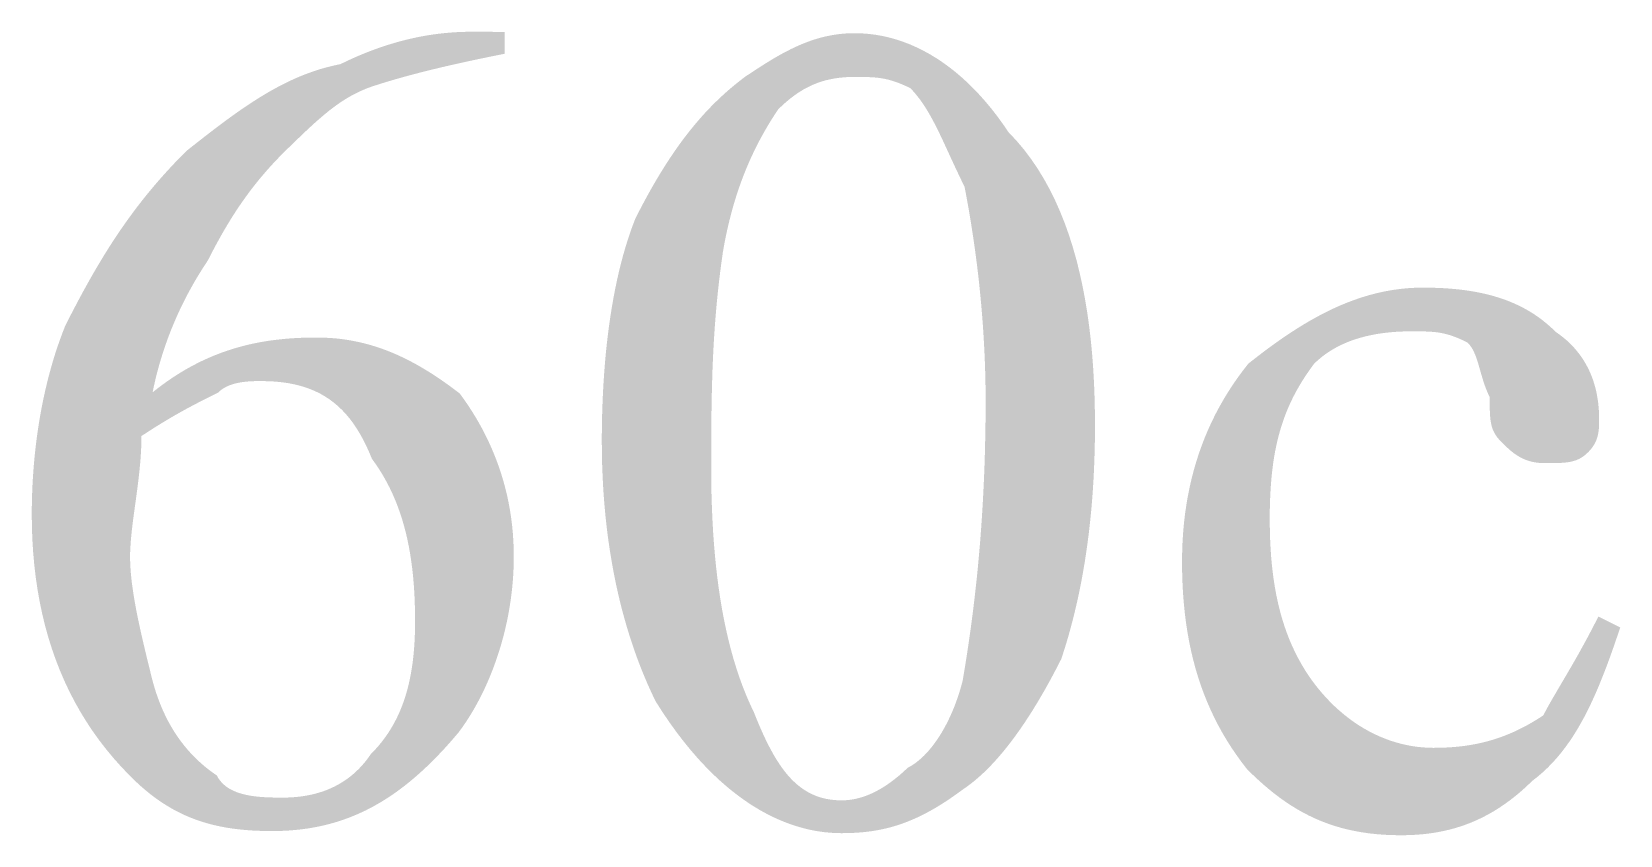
# Model space of a CAD drawing. Header units: millimetres. Extents: x -125 to 146, y -26 to 163.
# Drawn here: x -23.52 to -17.38, y -7.13 to -4.02 of the extents above; entities that cross this region are included whole.
import ezdxf

# ---------------------------------------------------------------- set-up
doc = ezdxf.new("R2010")
doc.units = ezdxf.units.MM
doc.header["$MEASUREMENT"] = 0
doc.layers.get('0').update_dxf_attribs({"color": 255, "linetype": 'CONTINUOUS'})

msp = doc.modelspace()

# ---------------------------------------------------------------- hatches: boundary and pattern name
at = {"true_color": 0x000007}
h = msp.add_hatch(color=7, dxfattribs=at)
h.paths.add_polyline_path([(-21.6919, -4.0184), (-21.6922, -4.1031), (-21.7184, -4.1083), (-21.7442, -4.1135), (-21.7696, -4.1187), (-21.7946, -4.1239), (-21.819, -4.1291), (-21.8431, -4.1343), (-21.8667, -4.1395), (-21.8899, -4.1447), (-21.9126, -4.1499), (-21.9349, -4.1551), (-21.9567, -4.1603), (-21.9782, -4.1655), (-21.9991, -4.1707), (-22.0196, -4.1759), (-22.0397, -4.1812), (-22.0594, -4.1864), (-22.0786, -4.1916), (-22.0973, -4.1968), (-22.1157, -4.202), (-22.1335, -4.2073), (-22.151, -4.2125), (-22.168, -4.2177), (-22.1845, -4.223), (-22.2006, -4.2282), (-22.2163, -4.2336), (-22.2316, -4.2395), (-22.2465, -4.2459), (-22.2611, -4.2527), (-22.2754, -4.2599), (-22.2895, -4.2676), (-22.3033, -4.2757), (-22.317, -4.2842), (-22.3305, -4.2932), (-22.3439, -4.3026), (-22.3573, -4.3125), (-22.3707, -4.3228), (-22.384, -4.3336), (-22.3974, -4.3448), (-22.4109, -4.3564), (-22.4246, -4.3685), (-22.4384, -4.381), (-22.4524, -4.394), (-22.4667, -4.4073), (-22.4812, -4.4212), (-22.496, -4.4355), (-22.5112, -4.4502), (-22.5268, -4.4653), (-22.5429, -4.4809), (-22.5586, -4.4967), (-22.5739, -4.5126), (-22.5888, -4.5285), (-22.6033, -4.5444), (-22.6174, -4.5604), (-22.6312, -4.5765), (-22.6447, -4.5927), (-22.6578, -4.6091), (-22.6707, -4.6256), (-22.6832, -4.6422), (-22.6956, -4.6591), (-22.7076, -4.6761), (-22.7195, -4.6934), (-22.7312, -4.7109), (-22.7427, -4.7287), (-22.754, -4.7467), (-22.7651, -4.765), (-22.7762, -4.7837), (-22.7871, -4.8027), (-22.798, -4.822), (-22.8087, -4.8417), (-22.8194, -4.8618), (-22.8301, -4.8823), (-22.8408, -4.9032), (-22.8514, -4.9192), (-22.862, -4.9357), (-22.8726, -4.9527), (-22.8832, -4.97), (-22.8936, -4.9879), (-22.904, -5.0062), (-22.9143, -5.0249), (-22.9244, -5.0441), (-22.9344, -5.0637), (-22.9442, -5.0838), (-22.9539, -5.1043), (-22.9633, -5.1253), (-22.9725, -5.1467), (-22.9815, -5.1686), (-22.9903, -5.191), (-22.9987, -5.2138), (-23.0069, -5.2371), (-23.0147, -5.2608), (-23.0223, -5.285), (-23.0295, -5.3097), (-23.0363, -5.3348), (-23.0427, -5.3604), (-23.0487, -5.3865), (-23.0543, -5.413), (-23.0278, -5.3923), (-23.0013, -5.3729), (-22.9747, -5.3547), (-22.9482, -5.3378), (-22.9217, -5.3221), (-22.8952, -5.3076), (-22.8686, -5.2941), (-22.8421, -5.2818), (-22.8155, -5.2705), (-22.789, -5.2602), (-22.7624, -5.2509), (-22.7359, -5.2426), (-22.7093, -5.2351), (-22.6827, -5.2284), (-22.6561, -5.2226), (-22.6295, -5.2176), (-22.6029, -5.2133), (-22.5762, -5.2098), (-22.5495, -5.2069), (-22.5229, -5.2046), (-22.4962, -5.2029), (-22.4694, -5.2018), (-22.4427, -5.2012), (-22.4159, -5.2011), (-22.3897, -5.2016), (-22.3638, -5.203), (-22.3384, -5.2052), (-22.3134, -5.2083), (-22.2888, -5.2122), (-22.2645, -5.2169), (-22.2405, -5.2223), (-22.2169, -5.2286), (-22.1935, -5.2355), (-22.1705, -5.2432), (-22.1476, -5.2516), (-22.1251, -5.2607), (-22.1027, -5.2704), (-22.0806, -5.2809), (-22.0586, -5.2919), (-22.0368, -5.3036), (-22.0152, -5.3159), (-21.9937, -5.3288), (-21.9723, -5.3422), (-21.951, -5.3562), (-21.9298, -5.3708), (-21.9086, -5.3858), (-21.8875, -5.4014), (-21.8664, -5.4174), (-21.8508, -5.4389), (-21.8357, -5.4607), (-21.821, -5.4831), (-21.8069, -5.5058), (-21.7933, -5.529), (-21.7802, -5.5527), (-21.7677, -5.5768), (-21.7557, -5.6013), (-21.7444, -5.6262), (-21.7336, -5.6516), (-21.7235, -5.6775), (-21.714, -5.7037), (-21.7051, -5.7304), (-21.697, -5.7576), (-21.6895, -5.7852), (-21.6828, -5.8132), (-21.6768, -5.8417), (-21.6716, -5.8706), (-21.6671, -5.8999), (-21.6635, -5.9297), (-21.6606, -5.9599), (-21.6586, -5.9906), (-21.6574, -6.0217), (-21.657, -6.0532), (-21.6576, -6.0849), (-21.659, -6.1166), (-21.6613, -6.1483), (-21.6644, -6.1798), (-21.6683, -6.2111), (-21.673, -6.2423), (-21.6784, -6.2733), (-21.6846, -6.304), (-21.6916, -6.3344), (-21.6992, -6.3644), (-21.7076, -6.3941), (-21.7166, -6.4234), (-21.7263, -6.4522), (-21.7367, -6.4806), (-21.7476, -6.5084), (-21.7592, -6.5357), (-21.7713, -6.5624), (-21.784, -6.5885), (-21.7973, -6.6139), (-21.8111, -6.6386), (-21.8254, -6.6626), (-21.8402, -6.6858), (-21.8555, -6.7082), (-21.8712, -6.7297), (-21.8978, -6.7607), (-21.9244, -6.7905), (-21.9511, -6.8189), (-21.9779, -6.846), (-22.0048, -6.8718), (-22.0319, -6.8962), (-22.0593, -6.9194), (-22.0869, -6.9413), (-22.1148, -6.9619), (-22.143, -6.9811), (-22.1717, -6.999), (-22.2007, -7.0156), (-22.2302, -7.0309), (-22.2601, -7.0448), (-22.2906, -7.0574), (-22.3217, -7.0687), (-22.3533, -7.0787), (-22.3856, -7.0873), (-22.4186, -7.0945), (-22.4523, -7.1005), (-22.4867, -7.105), (-22.522, -7.1083), (-22.558, -7.1102), (-22.5949, -7.1107), (-22.6212, -7.1104), (-22.647, -7.1096), (-22.6724, -7.1083), (-22.6974, -7.1064), (-22.7221, -7.1039), (-22.7464, -7.1009), (-22.7703, -7.0971), (-22.794, -7.0926), (-22.8174, -7.0874), (-22.8404, -7.0814), (-22.8633, -7.0746), (-22.8858, -7.067), (-22.9082, -7.0584), (-22.9303, -7.0489), (-22.9523, -7.0385), (-22.9741, -7.027), (-22.9957, -7.0145), (-23.0172, -7.0009), (-23.0386, -6.9862), (-23.0599, -6.9703), (-23.0811, -6.9532), (-23.1023, -6.9349), (-23.1234, -6.9153), (-23.1445, -6.8944), (-23.1754, -6.8621), (-23.2051, -6.8289), (-23.2334, -6.7948), (-23.2604, -6.7599), (-23.2861, -6.7241), (-23.3104, -6.6874), (-23.3334, -6.6498), (-23.3551, -6.6114), (-23.3755, -6.572), (-23.3945, -6.5318), (-23.4122, -6.4908), (-23.4286, -6.4488), (-23.4436, -6.406), (-23.4574, -6.3623), (-23.4698, -6.3177), (-23.4808, -6.2722), (-23.4906, -6.2259), (-23.499, -6.1787), (-23.5061, -6.1306), (-23.5119, -6.0816), (-23.5163, -6.0318), (-23.5195, -5.981), (-23.5213, -5.9294), (-23.5217, -5.877), (-23.5214, -5.8452), (-23.5206, -5.8134), (-23.5194, -5.7817), (-23.5177, -5.75), (-23.5156, -5.7183), (-23.5131, -5.6867), (-23.5101, -5.6553), (-23.5067, -5.6239), (-23.5028, -5.5927), (-23.4985, -5.5616), (-23.4938, -5.5307), (-23.4886, -5.5001), (-23.483, -5.4696), (-23.4769, -5.4394), (-23.4704, -5.4094), (-23.4634, -5.3798), (-23.4561, -5.3504), (-23.4482, -5.3214), (-23.44, -5.2927), (-23.4313, -5.2643), (-23.4221, -5.2364), (-23.4125, -5.2089), (-23.4025, -5.1818), (-23.3921, -5.1551), (-23.3761, -5.1237), (-23.36, -5.0926), (-23.3439, -5.062), (-23.3277, -5.0317), (-23.3113, -5.0018), (-23.2948, -4.9723), (-23.278, -4.9431), (-23.261, -4.9142), (-23.2437, -4.8856), (-23.2261, -4.8572), (-23.2081, -4.8292), (-23.1897, -4.8013), (-23.1708, -4.7737), (-23.1515, -4.7463), (-23.1316, -4.7191), (-23.1113, -4.6921), (-23.0903, -4.6652), (-23.0687, -4.6384), (-23.0464, -4.6117), (-23.0234, -4.5852), (-22.9997, -4.5587), (-22.9753, -4.5323), (-22.95, -4.5059), (-22.9239, -4.4795), (-22.8976, -4.4587), (-22.8716, -4.4383), (-22.8461, -4.4184), (-22.8209, -4.399), (-22.7959, -4.3801), (-22.7713, -4.3617), (-22.7468, -4.3439), (-22.7225, -4.3266), (-22.6984, -4.3099), (-22.6743, -4.2939), (-22.6504, -4.2785), (-22.6264, -4.2637), (-22.6025, -4.2495), (-22.5784, -4.2361), (-22.5544, -4.2233), (-22.5301, -4.2113), (-22.5057, -4.2), (-22.4812, -4.1895), (-22.4563, -4.1797), (-22.4312, -4.1707), (-22.4058, -4.1625), (-22.3801, -4.1552), (-22.3539, -4.1487), (-22.3273, -4.1431), (-22.3061, -4.1328), (-22.2849, -4.1229), (-22.2637, -4.1135), (-22.2425, -4.1046), (-22.2213, -4.096), (-22.2001, -4.088), (-22.1789, -4.0803), (-22.1577, -4.0731), (-22.1365, -4.0664), (-22.1153, -4.0601), (-22.0942, -4.0542), (-22.073, -4.0487), (-22.0518, -4.0438), (-22.0306, -4.0392), (-22.0094, -4.0351), (-21.9882, -4.0314), (-21.9671, -4.0282), (-21.9459, -4.0254), (-21.9247, -4.0231), (-21.9035, -4.0212), (-21.8824, -4.0197), (-21.8612, -4.0187), (-21.84, -4.0181), (-21.8189, -4.0179)])
h.paths.add_polyline_path([(-23.0973, -5.5822), (-23.0976, -5.6034), (-23.0983, -5.6245), (-23.0993, -5.6456), (-23.1007, -5.6667), (-23.1024, -5.6876), (-23.1044, -5.7085), (-23.1065, -5.7293), (-23.1089, -5.7499), (-23.1114, -5.7704), (-23.114, -5.7907), (-23.1167, -5.8109), (-23.1194, -5.8308), (-23.1221, -5.8505), (-23.1248, -5.87), (-23.1274, -5.8893), (-23.1299, -5.9082), (-23.1322, -5.9269), (-23.1344, -5.9452), (-23.1363, -5.9632), (-23.138, -5.9809), (-23.1393, -5.9982), (-23.1404, -6.0151), (-23.1411, -6.0316), (-23.1413, -6.0477), (-23.1412, -6.0638), (-23.1406, -6.0803), (-23.1396, -6.0972), (-23.1383, -6.1145), (-23.1365, -6.1322), (-23.1345, -6.1503), (-23.132, -6.1686), (-23.1293, -6.1873), (-23.1263, -6.2063), (-23.123, -6.2255), (-23.1195, -6.245), (-23.1157, -6.2648), (-23.1117, -6.2847), (-23.1075, -6.3049), (-23.1031, -6.3252), (-23.0986, -6.3458), (-23.0939, -6.3664), (-23.089, -6.3872), (-23.0841, -6.4081), (-23.0791, -6.4291), (-23.074, -6.4502), (-23.0688, -6.4713), (-23.0636, -6.4925), (-23.0584, -6.5137), (-23.053, -6.5346), (-23.0471, -6.5552), (-23.0408, -6.5753), (-23.034, -6.5949), (-23.0268, -6.6141), (-23.0192, -6.6329), (-23.0111, -6.6512), (-23.0025, -6.6691), (-22.9936, -6.6866), (-22.9841, -6.7036), (-22.9743, -6.7201), (-22.964, -6.7363), (-22.9532, -6.752), (-22.942, -6.7672), (-22.9304, -6.782), (-22.9183, -6.7964), (-22.9058, -6.8104), (-22.8929, -6.8239), (-22.8795, -6.8369), (-22.8656, -6.8495), (-22.8513, -6.8617), (-22.8366, -6.8735), (-22.8214, -6.8848), (-22.8058, -6.8956), (-22.8001, -6.9058), (-22.7936, -6.9151), (-22.7863, -6.9236), (-22.7783, -6.9314), (-22.7696, -6.9384), (-22.7604, -6.9447), (-22.7505, -6.9504), (-22.7402, -6.9554), (-22.7294, -6.9599), (-22.7182, -6.9638), (-22.7067, -6.9672), (-22.695, -6.9701), (-22.683, -6.9726), (-22.6708, -6.9747), (-22.6585, -6.9764), (-22.6462, -6.9777), (-22.6339, -6.9788), (-22.6216, -6.9796), (-22.6094, -6.9802), (-22.5974, -6.9807), (-22.5856, -6.9809), (-22.5741, -6.9811), (-22.5629, -6.9812), (-22.5521, -6.9812), (-22.5359, -6.9811), (-22.5198, -6.9804), (-22.5037, -6.9793), (-22.4877, -6.9777), (-22.4718, -6.9756), (-22.456, -6.973), (-22.4403, -6.9698), (-22.4248, -6.966), (-22.4094, -6.9617), (-22.3942, -6.9567), (-22.3792, -6.9511), (-22.3645, -6.9449), (-22.3499, -6.938), (-22.3356, -6.9304), (-22.3216, -6.9221), (-22.3079, -6.9131), (-22.2944, -6.9034), (-22.2813, -6.8929), (-22.2685, -6.8817), (-22.2561, -6.8696), (-22.244, -6.8568), (-22.2323, -6.8431), (-22.2211, -6.8286), (-22.2102, -6.8132), (-22.1947, -6.7971), (-22.1801, -6.7806), (-22.1663, -6.7637), (-22.1533, -6.7463), (-22.1411, -6.7285), (-22.1298, -6.7103), (-22.1192, -6.6916), (-22.1093, -6.6724), (-22.1002, -6.6528), (-22.0918, -6.6328), (-22.0841, -6.6123), (-22.0771, -6.5914), (-22.0707, -6.57), (-22.065, -6.5482), (-22.0599, -6.526), (-22.0554, -6.5033), (-22.0515, -6.4801), (-22.0481, -6.4566), (-22.0453, -6.4325), (-22.0431, -6.4081), (-22.0413, -6.3832), (-22.0401, -6.3578), (-22.0393, -6.332), (-22.039, -6.3058), (-22.0391, -6.2743), (-22.0397, -6.2432), (-22.0407, -6.2125), (-22.0423, -6.1823), (-22.0443, -6.1525), (-22.0469, -6.1232), (-22.0501, -6.0943), (-22.0538, -6.0658), (-22.0581, -6.0378), (-22.063, -6.0102), (-22.0685, -5.9831), (-22.0747, -5.9564), (-22.0816, -5.9301), (-22.0891, -5.9043), (-22.0974, -5.8789), (-22.1063, -5.854), (-22.116, -5.8295), (-22.1264, -5.8054), (-22.1376, -5.7818), (-22.1497, -5.7586), (-22.1625, -5.7358), (-22.1761, -5.7135), (-22.1906, -5.6916), (-22.206, -5.6702), (-22.2167, -5.6443), (-22.2279, -5.6197), (-22.2395, -5.5964), (-22.2517, -5.5744), (-22.2644, -5.5535), (-22.2776, -5.5339), (-22.2914, -5.5155), (-22.3058, -5.4982), (-22.3208, -5.4821), (-22.3364, -5.4672), (-22.3526, -5.4534), (-22.3695, -5.4407), (-22.3871, -5.4291), (-22.4053, -5.4186), (-22.4243, -5.4092), (-22.4441, -5.4008), (-22.4646, -5.3934), (-22.4858, -5.3871), (-22.5079, -5.3818), (-22.5308, -5.3774), (-22.5545, -5.3741), (-22.5791, -5.3716), (-22.6045, -5.3702), (-22.6308, -5.3696), (-22.6363, -5.3696), (-22.6423, -5.3696), (-22.6485, -5.3696), (-22.6551, -5.3697), (-22.662, -5.3699), (-22.6692, -5.3702), (-22.6766, -5.3706), (-22.6842, -5.3711), (-22.6919, -5.3718), (-22.6997, -5.3726), (-22.7076, -5.3737), (-22.7155, -5.3749), (-22.7235, -5.3764), (-22.7314, -5.3782), (-22.7392, -5.3802), (-22.7469, -5.3825), (-22.7545, -5.3851), (-22.7619, -5.3881), (-22.769, -5.3914), (-22.776, -5.3951), (-22.7826, -5.3992), (-22.7889, -5.4037), (-22.7948, -5.4086), (-22.8003, -5.414), (-22.8109, -5.4192), (-22.8216, -5.4245), (-22.8322, -5.4298), (-22.8429, -5.4352), (-22.8537, -5.4406), (-22.8646, -5.4461), (-22.8756, -5.4518), (-22.8867, -5.4575), (-22.898, -5.4635), (-22.9094, -5.4695), (-22.9211, -5.4758), (-22.9329, -5.4823), (-22.9449, -5.4889), (-22.9572, -5.4959), (-22.9698, -5.503), (-22.9826, -5.5105), (-22.9957, -5.5182), (-23.0091, -5.5263), (-23.0229, -5.5347), (-23.037, -5.5434), (-23.0515, -5.5525), (-23.0663, -5.562), (-23.0816, -5.5719)])
h = msp.add_hatch(color=7, dxfattribs=at)
h.paths.add_polyline_path([(-21.3167, -5.5888), (-21.3163, -5.5467), (-21.3155, -5.505), (-21.3142, -5.4639), (-21.3125, -5.4232), (-21.3104, -5.383), (-21.3078, -5.3434), (-21.3048, -5.3043), (-21.3014, -5.2658), (-21.2975, -5.2278), (-21.2931, -5.1905), (-21.2884, -5.1537), (-21.2832, -5.1176), (-21.2775, -5.0822), (-21.2714, -5.0474), (-21.2649, -5.0133), (-21.258, -4.9799), (-21.2506, -4.9472), (-21.2427, -4.9152), (-21.2345, -4.884), (-21.2257, -4.8536), (-21.2166, -4.824), (-21.207, -4.7951), (-21.197, -4.7671), (-21.1865, -4.7399), (-21.1705, -4.7087), (-21.1545, -4.6783), (-21.1385, -4.6488), (-21.1224, -4.62), (-21.1062, -4.5921), (-21.09, -4.565), (-21.0736, -4.5387), (-21.0571, -4.5131), (-21.0405, -4.4882), (-21.0237, -4.4641), (-21.0067, -4.4406), (-20.9895, -4.4179), (-20.9721, -4.3958), (-20.9545, -4.3743), (-20.9366, -4.3535), (-20.9185, -4.3333), (-20.9, -4.3136), (-20.8813, -4.2946), (-20.8622, -4.2761), (-20.8427, -4.2581), (-20.8229, -4.2406), (-20.8028, -4.2237), (-20.7822, -4.2072), (-20.7612, -4.1912), (-20.7452, -4.1807), (-20.7293, -4.1702), (-20.7133, -4.1598), (-20.6973, -4.1495), (-20.6812, -4.1393), (-20.665, -4.1294), (-20.6487, -4.1196), (-20.6323, -4.1101), (-20.6157, -4.1009), (-20.599, -4.0921), (-20.5821, -4.0836), (-20.5649, -4.0755), (-20.5476, -4.0678), (-20.53, -4.0607), (-20.5122, -4.054), (-20.4941, -4.0479), (-20.4757, -4.0424), (-20.457, -4.0375), (-20.4379, -4.0333), (-20.4186, -4.0298), (-20.3988, -4.027), (-20.3787, -4.025), (-20.3581, -4.0238), (-20.3372, -4.0234), (-20.3104, -4.0242), (-20.2837, -4.0263), (-20.2571, -4.0297), (-20.2305, -4.0344), (-20.204, -4.0404), (-20.1777, -4.0478), (-20.1515, -4.0565), (-20.1254, -4.0665), (-20.0995, -4.0779), (-20.0738, -4.0905), (-20.0483, -4.1045), (-20.023, -4.1198), (-19.998, -4.1365), (-19.9732, -4.1544), (-19.9487, -4.1737), (-19.9245, -4.1943), (-19.9006, -4.2162), (-19.877, -4.2394), (-19.8538, -4.264), (-19.8309, -4.2899), (-19.8084, -4.3171), (-19.7863, -4.3456), (-19.7646, -4.3754), (-19.7433, -4.4066), (-19.7125, -4.4394), (-19.6835, -4.4738), (-19.6562, -4.51), (-19.6305, -4.5478), (-19.6065, -4.5871), (-19.584, -4.6279), (-19.5631, -4.6701), (-19.5437, -4.7138), (-19.5258, -4.7587), (-19.5093, -4.805), (-19.4943, -4.8524), (-19.4805, -4.901), (-19.4682, -4.9507), (-19.4571, -5.0015), (-19.4472, -5.0532), (-19.4386, -5.1059), (-19.4311, -5.1594), (-19.4248, -5.2137), (-19.4196, -5.2688), (-19.4155, -5.3246), (-19.4124, -5.381), (-19.4103, -5.438), (-19.4091, -5.4955), (-19.4089, -5.5535), (-19.4092, -5.5956), (-19.4101, -5.6373), (-19.4113, -5.6785), (-19.413, -5.7193), (-19.4151, -5.7597), (-19.4177, -5.7996), (-19.4207, -5.8391), (-19.4242, -5.8781), (-19.4281, -5.9167), (-19.4324, -5.9549), (-19.4372, -5.9926), (-19.4424, -6.03), (-19.448, -6.0669), (-19.4541, -6.1033), (-19.4606, -6.1394), (-19.4676, -6.175), (-19.475, -6.2102), (-19.4829, -6.2449), (-19.4912, -6.2793), (-19.4999, -6.3132), (-19.509, -6.3467), (-19.5186, -6.3798), (-19.5287, -6.4124), (-19.5392, -6.4447), (-19.5552, -6.4759), (-19.5711, -6.5063), (-19.5871, -6.5358), (-19.6031, -6.5644), (-19.6191, -6.5921), (-19.6351, -6.6189), (-19.651, -6.6449), (-19.667, -6.67), (-19.683, -6.6942), (-19.6989, -6.7175), (-19.7149, -6.7399), (-19.7308, -6.7615), (-19.7468, -6.7821), (-19.7627, -6.8019), (-19.7787, -6.8208), (-19.7946, -6.8388), (-19.8106, -6.856), (-19.8265, -6.8722), (-19.8424, -6.8876), (-19.8584, -6.9021), (-19.8743, -6.9157), (-19.8902, -6.9284), (-19.9061, -6.9403), (-19.922, -6.9513), (-19.9431, -6.9666), (-19.9637, -6.9811), (-19.984, -6.9948), (-20.004, -7.0076), (-20.0237, -7.0196), (-20.0431, -7.0309), (-20.0624, -7.0413), (-20.0815, -7.051), (-20.1004, -7.06), (-20.1192, -7.0682), (-20.138, -7.0758), (-20.1567, -7.0827), (-20.1754, -7.0889), (-20.1941, -7.0945), (-20.213, -7.0994), (-20.2319, -7.1038), (-20.2509, -7.1075), (-20.2701, -7.1107), (-20.2896, -7.1133), (-20.3092, -7.1154), (-20.3292, -7.117), (-20.3494, -7.1181), (-20.37, -7.1187), (-20.391, -7.1189), (-20.4227, -7.1179), (-20.4544, -7.1151), (-20.4861, -7.1106), (-20.5177, -7.1043), (-20.5493, -7.0962), (-20.5807, -7.0864), (-20.612, -7.0748), (-20.6432, -7.0615), (-20.6742, -7.0464), (-20.7051, -7.0295), (-20.7358, -7.0109), (-20.7662, -6.9905), (-20.7964, -6.9683), (-20.8264, -6.9444), (-20.8562, -6.9187), (-20.8856, -6.8913), (-20.9147, -6.862), (-20.9436, -6.8311), (-20.972, -6.7983), (-21.0002, -6.7638), (-21.0279, -6.7276), (-21.0553, -6.6895), (-21.0822, -6.6498), (-21.1088, -6.6082), (-21.1243, -6.5756), (-21.1394, -6.5422), (-21.1539, -6.5079), (-21.168, -6.4728), (-21.1816, -6.4368), (-21.1946, -6.4), (-21.2071, -6.3623), (-21.219, -6.3237), (-21.2303, -6.2843), (-21.2411, -6.244), (-21.2511, -6.2028), (-21.2606, -6.1608), (-21.2693, -6.1179), (-21.2774, -6.0742), (-21.2848, -6.0296), (-21.2915, -5.9841), (-21.2974, -5.9377), (-21.3026, -5.8905), (-21.307, -5.8424), (-21.3106, -5.7934), (-21.3133, -5.7436), (-21.3153, -5.6929), (-21.3164, -5.6413)])
h.paths.add_polyline_path([(-20.8936, -5.675), (-20.8936, -5.7224), (-20.8931, -5.7694), (-20.8921, -5.8158), (-20.8906, -5.8618), (-20.8886, -5.9073), (-20.8861, -5.9522), (-20.883, -5.9966), (-20.8793, -6.0405), (-20.8751, -6.0838), (-20.8702, -6.1264), (-20.8647, -6.1685), (-20.8586, -6.2099), (-20.8518, -6.2507), (-20.8443, -6.2909), (-20.8361, -6.3303), (-20.8272, -6.3691), (-20.8176, -6.4071), (-20.8072, -6.4444), (-20.796, -6.481), (-20.7841, -6.5168), (-20.7713, -6.5518), (-20.7577, -6.586), (-20.7432, -6.6194), (-20.7279, -6.6519), (-20.7174, -6.678), (-20.7069, -6.7032), (-20.6963, -6.7274), (-20.6856, -6.7507), (-20.6747, -6.773), (-20.6636, -6.7944), (-20.6523, -6.8148), (-20.6408, -6.8341), (-20.6289, -6.8525), (-20.6168, -6.8698), (-20.6042, -6.886), (-20.5913, -6.9012), (-20.5779, -6.9152), (-20.564, -6.9281), (-20.5496, -6.9399), (-20.5346, -6.9506), (-20.5191, -6.96), (-20.5029, -6.9683), (-20.486, -6.9754), (-20.4685, -6.9812), (-20.4502, -6.9858), (-20.4311, -6.9891), (-20.4112, -6.9911), (-20.3905, -6.9919), (-20.3799, -6.9917), (-20.3693, -6.9911), (-20.3587, -6.99), (-20.3482, -6.9885), (-20.3375, -6.9865), (-20.3269, -6.9842), (-20.3163, -6.9813), (-20.3057, -6.9781), (-20.2951, -6.9744), (-20.2844, -6.9702), (-20.2737, -6.9656), (-20.2631, -6.9606), (-20.2524, -6.9551), (-20.2417, -6.9492), (-20.2309, -6.9428), (-20.2202, -6.936), (-20.2094, -6.9288), (-20.1986, -6.9211), (-20.1878, -6.913), (-20.177, -6.9045), (-20.1661, -6.8955), (-20.1552, -6.886), (-20.1443, -6.8761), (-20.1334, -6.8658), (-20.1228, -6.8601), (-20.1122, -6.8536), (-20.1017, -6.8462), (-20.0912, -6.8379), (-20.0807, -6.8289), (-20.0704, -6.8191), (-20.0602, -6.8085), (-20.05, -6.7971), (-20.0401, -6.785), (-20.0303, -6.7722), (-20.0207, -6.7587), (-20.0112, -6.7446), (-20.002, -6.7297), (-19.9931, -6.7142), (-19.9844, -6.6981), (-19.9759, -6.6814), (-19.9678, -6.6641), (-19.9599, -6.6462), (-19.9524, -6.6278), (-19.9453, -6.6088), (-19.9385, -6.5893), (-19.9321, -6.5693), (-19.9261, -6.5489), (-19.9205, -6.5279), (-19.9151, -6.4954), (-19.9097, -6.4621), (-19.9043, -6.4278), (-19.899, -6.3926), (-19.8938, -6.3565), (-19.8886, -6.3195), (-19.8836, -6.2815), (-19.8787, -6.2424), (-19.8739, -6.2024), (-19.8693, -6.1613), (-19.8648, -6.1192), (-19.8606, -6.076), (-19.8566, -6.0318), (-19.8528, -5.9864), (-19.8493, -5.9399), (-19.846, -5.8922), (-19.843, -5.8434), (-19.8404, -5.7934), (-19.838, -5.7422), (-19.836, -5.6897), (-19.8344, -5.636), (-19.8332, -5.5811), (-19.8323, -5.5248), (-19.8319, -5.4673), (-19.832, -5.4252), (-19.8324, -5.3835), (-19.8333, -5.3423), (-19.8346, -5.3016), (-19.8363, -5.2615), (-19.8383, -5.2218), (-19.8406, -5.1827), (-19.8432, -5.1441), (-19.8462, -5.1062), (-19.8494, -5.0688), (-19.8529, -5.032), (-19.8566, -4.9959), (-19.8605, -4.9604), (-19.8647, -4.9256), (-19.869, -4.8914), (-19.8735, -4.858), (-19.8782, -4.8253), (-19.883, -4.7933), (-19.8879, -4.762), (-19.8929, -4.7315), (-19.8979, -4.7018), (-19.9031, -4.673), (-19.9082, -4.6449), (-19.9134, -4.6177), (-19.9237, -4.5967), (-19.9336, -4.5761), (-19.9431, -4.556), (-19.9523, -4.5364), (-19.9612, -4.5172), (-19.9699, -4.4984), (-19.9783, -4.4801), (-19.9865, -4.4622), (-19.9946, -4.4447), (-20.0026, -4.4277), (-20.0105, -4.4111), (-20.0184, -4.395), (-20.0263, -4.3793), (-20.0342, -4.3641), (-20.0422, -4.3493), (-20.0503, -4.3349), (-20.0586, -4.321), (-20.067, -4.3075), (-20.0757, -4.2945), (-20.0846, -4.2819), (-20.0939, -4.2697), (-20.1034, -4.258), (-20.1133, -4.2467), (-20.1237, -4.2359), (-20.1343, -4.2308), (-20.1446, -4.2261), (-20.1544, -4.2218), (-20.1639, -4.2179), (-20.1731, -4.2144), (-20.182, -4.2112), (-20.1907, -4.2083), (-20.1991, -4.2058), (-20.2074, -4.2036), (-20.2156, -4.2016), (-20.2237, -4.1999), (-20.2317, -4.1984), (-20.2397, -4.1972), (-20.2477, -4.1961), (-20.2558, -4.1953), (-20.264, -4.1946), (-20.2724, -4.194), (-20.2809, -4.1936), (-20.2896, -4.1933), (-20.2986, -4.1931), (-20.3079, -4.1929), (-20.3175, -4.1928), (-20.3275, -4.1928), (-20.3378, -4.1927), (-20.3535, -4.1929), (-20.3687, -4.1935), (-20.3836, -4.1946), (-20.398, -4.1961), (-20.4121, -4.198), (-20.4258, -4.2004), (-20.4392, -4.2032), (-20.4523, -4.2064), (-20.4651, -4.2101), (-20.4777, -4.2143), (-20.4899, -4.2189), (-20.502, -4.2239), (-20.5138, -4.2294), (-20.5254, -4.2353), (-20.5369, -4.2416), (-20.5481, -4.2484), (-20.5593, -4.2557), (-20.5703, -4.2633), (-20.5812, -4.2714), (-20.592, -4.28), (-20.6027, -4.289), (-20.6134, -4.2984), (-20.624, -4.3083), (-20.6346, -4.3187), (-20.6453, -4.3347), (-20.6559, -4.3512), (-20.6665, -4.3682), (-20.677, -4.3857), (-20.6875, -4.4038), (-20.6978, -4.4223), (-20.7081, -4.4414), (-20.7183, -4.4611), (-20.7282, -4.4814), (-20.7381, -4.5023), (-20.7477, -4.5239), (-20.7572, -4.5461), (-20.7664, -4.569), (-20.7754, -4.5925), (-20.7841, -4.6168), (-20.7926, -4.6418), (-20.8008, -4.6676), (-20.8087, -4.6942), (-20.8162, -4.7215), (-20.8234, -4.7497), (-20.8302, -4.7787), (-20.8367, -4.8085), (-20.8427, -4.8392), (-20.8483, -4.8708), (-20.8535, -4.9076), (-20.8583, -4.944), (-20.8627, -4.98), (-20.8667, -5.0156), (-20.8703, -5.0508), (-20.8736, -5.0857), (-20.8765, -5.1203), (-20.8792, -5.1545), (-20.8815, -5.1885), (-20.8836, -5.2221), (-20.8854, -5.2556), (-20.8869, -5.2887), (-20.8883, -5.3217), (-20.8894, -5.3545), (-20.8903, -5.387), (-20.8911, -5.4195), (-20.8918, -5.4517), (-20.8923, -5.4839), (-20.8927, -5.5159), (-20.893, -5.5478), (-20.8932, -5.5797), (-20.8934, -5.6115), (-20.8935, -5.6433)])
msp.add_hatch(color=7, dxfattribs=at).paths.add_polyline_path([(-17.3771, -6.323), (-17.3878, -6.3548), (-17.3985, -6.3861), (-17.4093, -6.417), (-17.4202, -6.4473), (-17.4313, -6.477), (-17.4426, -6.5062), (-17.454, -6.5348), (-17.4657, -6.5629), (-17.4778, -6.5903), (-17.4901, -6.6171), (-17.5028, -6.6433), (-17.5159, -6.6688), (-17.5295, -6.6936), (-17.5435, -6.7177), (-17.558, -6.7412), (-17.5731, -6.7639), (-17.5888, -6.7858), (-17.6051, -6.807), (-17.622, -6.8274), (-17.6397, -6.847), (-17.658, -6.8658), (-17.6772, -6.8837), (-17.6971, -6.9008), (-17.7179, -6.9171), (-17.7392, -6.9375), (-17.7605, -6.9567), (-17.7818, -6.9746), (-17.8031, -6.9912), (-17.8244, -7.0067), (-17.8457, -7.0211), (-17.8671, -7.0344), (-17.8884, -7.0466), (-17.9098, -7.0578), (-17.9311, -7.0679), (-17.9525, -7.0772), (-17.9739, -7.0855), (-17.9952, -7.0929), (-18.0166, -7.0995), (-18.0379, -7.1052), (-18.0593, -7.1102), (-18.0806, -7.1145), (-18.1019, -7.1181), (-18.1232, -7.121), (-18.1445, -7.1233), (-18.1657, -7.1249), (-18.187, -7.1261), (-18.2082, -7.1267), (-18.2293, -7.1269), (-18.2607, -7.1263), (-18.2911, -7.1249), (-18.3208, -7.1226), (-18.3497, -7.1194), (-18.3778, -7.1153), (-18.4052, -7.1103), (-18.432, -7.1045), (-18.4582, -7.0978), (-18.4837, -7.0902), (-18.5087, -7.0817), (-18.5332, -7.0724), (-18.5572, -7.0621), (-18.5808, -7.051), (-18.6039, -7.039), (-18.6267, -7.0262), (-18.6491, -7.0124), (-18.6713, -6.9978), (-18.6932, -6.9823), (-18.7148, -6.9659), (-18.7363, -6.9486), (-18.7576, -6.9304), (-18.7788, -6.9114), (-18.8, -6.8915), (-18.8211, -6.8707), (-18.8417, -6.8439), (-18.8614, -6.8166), (-18.8803, -6.7889), (-18.8983, -6.7606), (-18.9154, -6.7318), (-18.9316, -6.7025), (-18.9469, -6.6726), (-18.9613, -6.6421), (-18.9749, -6.611), (-18.9876, -6.5794), (-18.9994, -6.5471), (-19.0103, -6.5141), (-19.0203, -6.4805), (-19.0294, -6.4462), (-19.0377, -6.4112), (-19.045, -6.3756), (-19.0515, -6.3392), (-19.0571, -6.302), (-19.0618, -6.2641), (-19.0656, -6.2254), (-19.0686, -6.186), (-19.0706, -6.1457), (-19.0718, -6.1047), (-19.0721, -6.0628), (-19.0715, -6.0259), (-19.0701, -5.9896), (-19.0677, -5.9536), (-19.0645, -5.9181), (-19.0604, -5.8831), (-19.0554, -5.8485), (-19.0496, -5.8143), (-19.0428, -5.7806), (-19.0352, -5.7474), (-19.0267, -5.7146), (-19.0173, -5.6822), (-19.0071, -5.6502), (-18.9959, -5.6188), (-18.9839, -5.5877), (-18.971, -5.5571), (-18.9572, -5.527), (-18.9426, -5.4972), (-18.927, -5.468), (-18.9106, -5.4392), (-18.8933, -5.4108), (-18.8751, -5.3828), (-18.856, -5.3553), (-18.8361, -5.3283), (-18.8153, -5.3017), (-18.7887, -5.2809), (-18.7622, -5.2605), (-18.7356, -5.2406), (-18.7089, -5.2213), (-18.6822, -5.2026), (-18.6554, -5.1845), (-18.6285, -5.1671), (-18.6015, -5.1504), (-18.5743, -5.1344), (-18.5469, -5.1192), (-18.5194, -5.1048), (-18.4917, -5.0912), (-18.4638, -5.0785), (-18.4356, -5.0668), (-18.4071, -5.056), (-18.3784, -5.0462), (-18.3495, -5.0374), (-18.3202, -5.0297), (-18.2905, -5.0231), (-18.2606, -5.0176), (-18.2302, -5.0133), (-18.1995, -5.0102), (-18.1684, -5.0084), (-18.1368, -5.0079), (-18.1103, -5.0082), (-18.0842, -5.009), (-18.0586, -5.0102), (-18.0334, -5.012), (-18.0088, -5.0142), (-17.9845, -5.017), (-17.9608, -5.0204), (-17.9375, -5.0243), (-17.9147, -5.0288), (-17.8923, -5.0339), (-17.8704, -5.0396), (-17.8489, -5.046), (-17.8279, -5.053), (-17.8074, -5.0607), (-17.7873, -5.0691), (-17.7677, -5.0782), (-17.7485, -5.0881), (-17.7298, -5.0987), (-17.7115, -5.11), (-17.6937, -5.1222), (-17.6763, -5.1352), (-17.6594, -5.149), (-17.6429, -5.1636), (-17.6268, -5.1791), (-17.6114, -5.19), (-17.5969, -5.2012), (-17.5832, -5.2129), (-17.5704, -5.225), (-17.5583, -5.2374), (-17.5471, -5.2502), (-17.5366, -5.2633), (-17.5268, -5.2767), (-17.5179, -5.2904), (-17.5096, -5.3043), (-17.502, -5.3186), (-17.4951, -5.333), (-17.4889, -5.3477), (-17.4833, -5.3626), (-17.4783, -5.3777), (-17.474, -5.3929), (-17.4702, -5.4083), (-17.467, -5.4238), (-17.4644, -5.4394), (-17.4622, -5.4551), (-17.4606, -5.4708), (-17.4595, -5.4867), (-17.4589, -5.5025), (-17.4588, -5.5184), (-17.4588, -5.5237), (-17.4588, -5.529), (-17.4589, -5.5343), (-17.459, -5.5395), (-17.4592, -5.5448), (-17.4595, -5.5501), (-17.4599, -5.5554), (-17.4605, -5.5607), (-17.4612, -5.566), (-17.462, -5.5713), (-17.463, -5.5766), (-17.4643, -5.5819), (-17.4657, -5.5871), (-17.4674, -5.5924), (-17.4694, -5.5977), (-17.4716, -5.603), (-17.4741, -5.6083), (-17.477, -5.6136), (-17.4801, -5.6188), (-17.4836, -5.6241), (-17.4875, -5.6294), (-17.4918, -5.6347), (-17.4965, -5.64), (-17.5016, -5.6452), (-17.5069, -5.6503), (-17.5122, -5.6549), (-17.5176, -5.6591), (-17.523, -5.663), (-17.5285, -5.6665), (-17.5341, -5.6696), (-17.5397, -5.6724), (-17.5456, -5.6749), (-17.5515, -5.677), (-17.5577, -5.6789), (-17.564, -5.6806), (-17.5705, -5.682), (-17.5772, -5.6832), (-17.5842, -5.6842), (-17.5914, -5.685), (-17.5989, -5.6856), (-17.6067, -5.6861), (-17.6148, -5.6865), (-17.6233, -5.6867), (-17.632, -5.6869), (-17.6412, -5.687), (-17.6507, -5.687), (-17.6607, -5.687), (-17.671, -5.6869), (-17.6814, -5.6867), (-17.6913, -5.686), (-17.7009, -5.6849), (-17.71, -5.6835), (-17.7188, -5.6816), (-17.7272, -5.6794), (-17.7353, -5.6769), (-17.7431, -5.6741), (-17.7506, -5.671), (-17.7578, -5.6676), (-17.7648, -5.664), (-17.7715, -5.6601), (-17.778, -5.656), (-17.7843, -5.6517), (-17.7904, -5.6472), (-17.7963, -5.6426), (-17.8021, -5.6378), (-17.8078, -5.6328), (-17.8133, -5.6278), (-17.8188, -5.6227), (-17.8242, -5.6175), (-17.8295, -5.6122), (-17.8348, -5.6069), (-17.8401, -5.6016), (-17.8451, -5.5963), (-17.8497, -5.591), (-17.854, -5.5856), (-17.8578, -5.5802), (-17.8613, -5.5747), (-17.8644, -5.5691), (-17.8672, -5.5634), (-17.8697, -5.5576), (-17.8719, -5.5517), (-17.8738, -5.5455), (-17.8754, -5.5392), (-17.8768, -5.5327), (-17.878, -5.526), (-17.879, -5.519), (-17.8798, -5.5118), (-17.8805, -5.5043), (-17.881, -5.4965), (-17.8813, -5.4884), (-17.8816, -5.4799), (-17.8817, -5.4712), (-17.8818, -5.462), (-17.8818, -5.4525), (-17.8818, -5.4425), (-17.8818, -5.4322), (-17.8868, -5.4216), (-17.8914, -5.411), (-17.8957, -5.4004), (-17.8997, -5.3899), (-17.9033, -5.3795), (-17.9067, -5.3692), (-17.9099, -5.359), (-17.9129, -5.3489), (-17.9158, -5.339), (-17.9186, -5.3292), (-17.9213, -5.3197), (-17.924, -5.3103), (-17.9267, -5.3011), (-17.9294, -5.2922), (-17.9323, -5.2835), (-17.9353, -5.2752), (-17.9384, -5.2671), (-17.9418, -5.2593), (-17.9454, -5.2518), (-17.9492, -5.2447), (-17.9534, -5.238), (-17.958, -5.2316), (-17.9629, -5.2257), (-17.9683, -5.2202), (-17.9786, -5.2151), (-17.9886, -5.2104), (-17.9982, -5.2061), (-18.0074, -5.2022), (-18.0164, -5.1987), (-18.0251, -5.1955), (-18.0336, -5.1926), (-18.0419, -5.1901), (-18.05, -5.1879), (-18.0581, -5.1859), (-18.0661, -5.1842), (-18.074, -5.1827), (-18.0819, -5.1815), (-18.0899, -5.1804), (-18.098, -5.1796), (-18.1061, -5.1789), (-18.1144, -5.1783), (-18.1229, -5.1779), (-18.1316, -5.1776), (-18.1406, -5.1774), (-18.1499, -5.1772), (-18.1595, -5.1771), (-18.1694, -5.1771), (-18.1798, -5.177), (-18.2008, -5.1772), (-18.2213, -5.1778), (-18.2413, -5.1788), (-18.261, -5.1803), (-18.2801, -5.1822), (-18.2989, -5.1845), (-18.3172, -5.1873), (-18.3351, -5.1906), (-18.3525, -5.1943), (-18.3695, -5.1984), (-18.3861, -5.203), (-18.4022, -5.208), (-18.4178, -5.2134), (-18.4331, -5.2193), (-18.4479, -5.2257), (-18.4622, -5.2324), (-18.4762, -5.2397), (-18.4896, -5.2473), (-18.5027, -5.2555), (-18.5153, -5.264), (-18.5274, -5.273), (-18.5391, -5.2824), (-18.5504, -5.2923), (-18.5613, -5.3026), (-18.5768, -5.3238), (-18.5914, -5.3449), (-18.6052, -5.3661), (-18.6182, -5.3875), (-18.6304, -5.409), (-18.6418, -5.4307), (-18.6524, -5.4526), (-18.6623, -5.4747), (-18.6714, -5.4972), (-18.6798, -5.52), (-18.6875, -5.5432), (-18.6945, -5.5667), (-18.7009, -5.5907), (-18.7067, -5.6152), (-18.7118, -5.6403), (-18.7163, -5.6658), (-18.7202, -5.692), (-18.7235, -5.7188), (-18.7264, -5.7462), (-18.7286, -5.7744), (-18.7304, -5.8032), (-18.7317, -5.8329), (-18.7325, -5.8634), (-18.7328, -5.8947), (-18.7327, -5.9262), (-18.7321, -5.9573), (-18.7311, -5.988), (-18.7295, -6.0182), (-18.7275, -6.048), (-18.7249, -6.0773), (-18.7217, -6.1062), (-18.718, -6.1347), (-18.7137, -6.1628), (-18.7088, -6.1904), (-18.7032, -6.2176), (-18.697, -6.2444), (-18.6902, -6.2707), (-18.6827, -6.2967), (-18.6744, -6.3222), (-18.6655, -6.3473), (-18.6558, -6.3719), (-18.6454, -6.3962), (-18.6341, -6.42), (-18.6221, -6.4434), (-18.6093, -6.4664), (-18.5957, -6.489), (-18.5812, -6.5112), (-18.5658, -6.5329), (-18.5498, -6.5537), (-18.5334, -6.5736), (-18.5165, -6.5927), (-18.4993, -6.6108), (-18.4817, -6.6281), (-18.4637, -6.6444), (-18.4454, -6.6599), (-18.4268, -6.6746), (-18.4079, -6.6883), (-18.3887, -6.7012), (-18.3693, -6.7131), (-18.3496, -6.7242), (-18.3297, -6.7345), (-18.3095, -6.7438), (-18.2892, -6.7522), (-18.2688, -6.7598), (-18.2481, -6.7665), (-18.2274, -6.7723), (-18.2065, -6.7772), (-18.1855, -6.7813), (-18.1645, -6.7845), (-18.1434, -6.7867), (-18.1223, -6.7881), (-18.1011, -6.7887), (-18.0798, -6.7885), (-18.059, -6.7879), (-18.0386, -6.7869), (-18.0186, -6.7854), (-17.999, -6.7835), (-17.9798, -6.7812), (-17.9609, -6.7784), (-17.9424, -6.7751), (-17.9242, -6.7715), (-17.9062, -6.7673), (-17.8885, -6.7628), (-17.8711, -6.7578), (-17.8539, -6.7523), (-17.837, -6.7464), (-17.8202, -6.7401), (-17.8036, -6.7333), (-17.7871, -6.7261), (-17.7708, -6.7184), (-17.7546, -6.7103), (-17.7385, -6.7018), (-17.7225, -6.6928), (-17.7065, -6.6834), (-17.6906, -6.6735), (-17.6747, -6.6632), (-17.6691, -6.6525), (-17.6631, -6.6412), (-17.6568, -6.6296), (-17.65, -6.6175), (-17.6428, -6.6049), (-17.6354, -6.5919), (-17.6275, -6.5785), (-17.6194, -6.5646), (-17.611, -6.5502), (-17.6023, -6.5354), (-17.5933, -6.5202), (-17.5841, -6.5045), (-17.5747, -6.4883), (-17.565, -6.4717), (-17.5552, -6.4547), (-17.5452, -6.4372), (-17.5351, -6.4192), (-17.5249, -6.4007), (-17.5145, -6.3818), (-17.504, -6.3625), (-17.4935, -6.3426), (-17.4829, -6.3224), (-17.4722, -6.3016), (-17.4616, -6.2804)])

doc.saveas('drawing.dxf')
